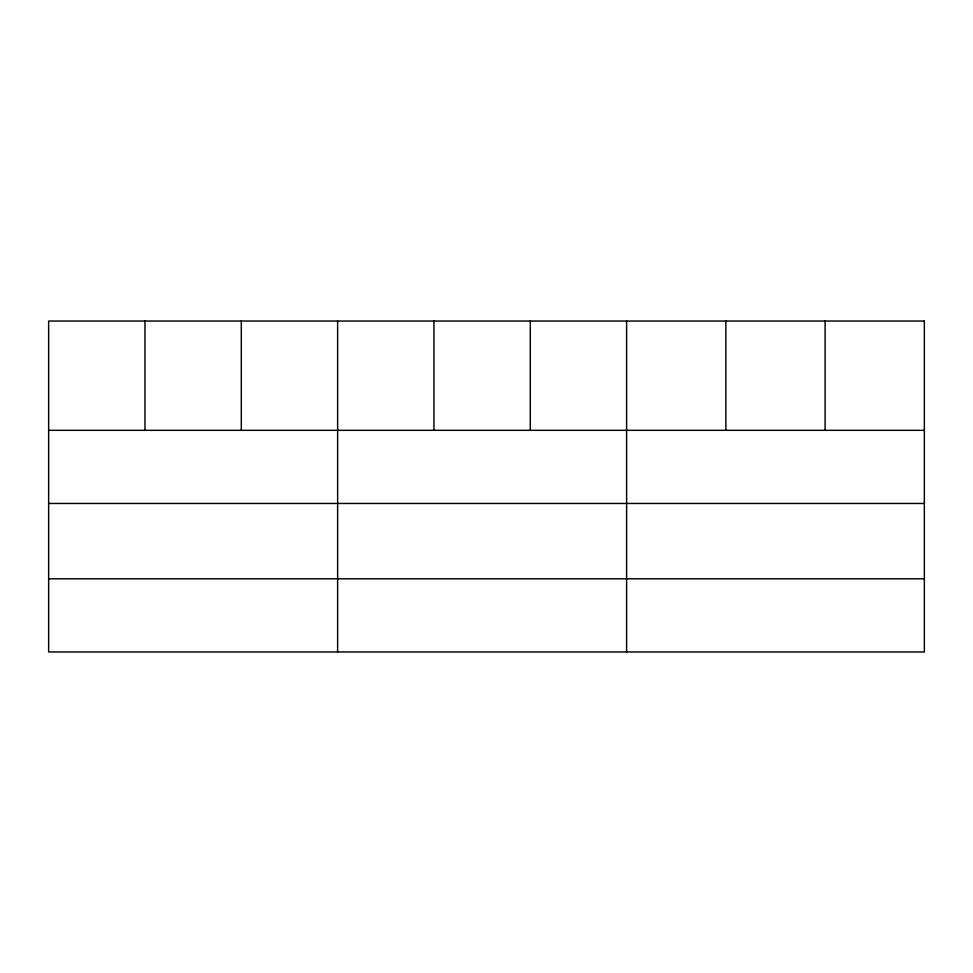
<?xml version="1.0" encoding="UTF-8"?>
<svg xmlns="http://www.w3.org/2000/svg" width="973" height="973" viewBox="0 0 973 973"><rect width="100%" height="100%" fill="white"/><g stroke="black" fill="none" stroke-linecap="round" stroke-linejoin="round"><path stroke-width="1.46" d="M48.65 430.321L924.35 430.321M48.65 503.455L924.35 503.455M48.65 578.813L924.35 578.813M825.104 321.041L825.104 430.321M725.858 321.041L725.858 430.321M626.612 321.041L626.612 651.959M530.285 321.041L530.285 430.321M433.958 321.041L433.958 430.321M337.631 321.041L337.631 651.959M241.304 321.041L241.304 430.321M144.977 321.041L144.977 430.321M924.35 321.041L48.65 321.041L48.65 651.959L924.35 651.959L924.35 321.041"/></g></svg>
